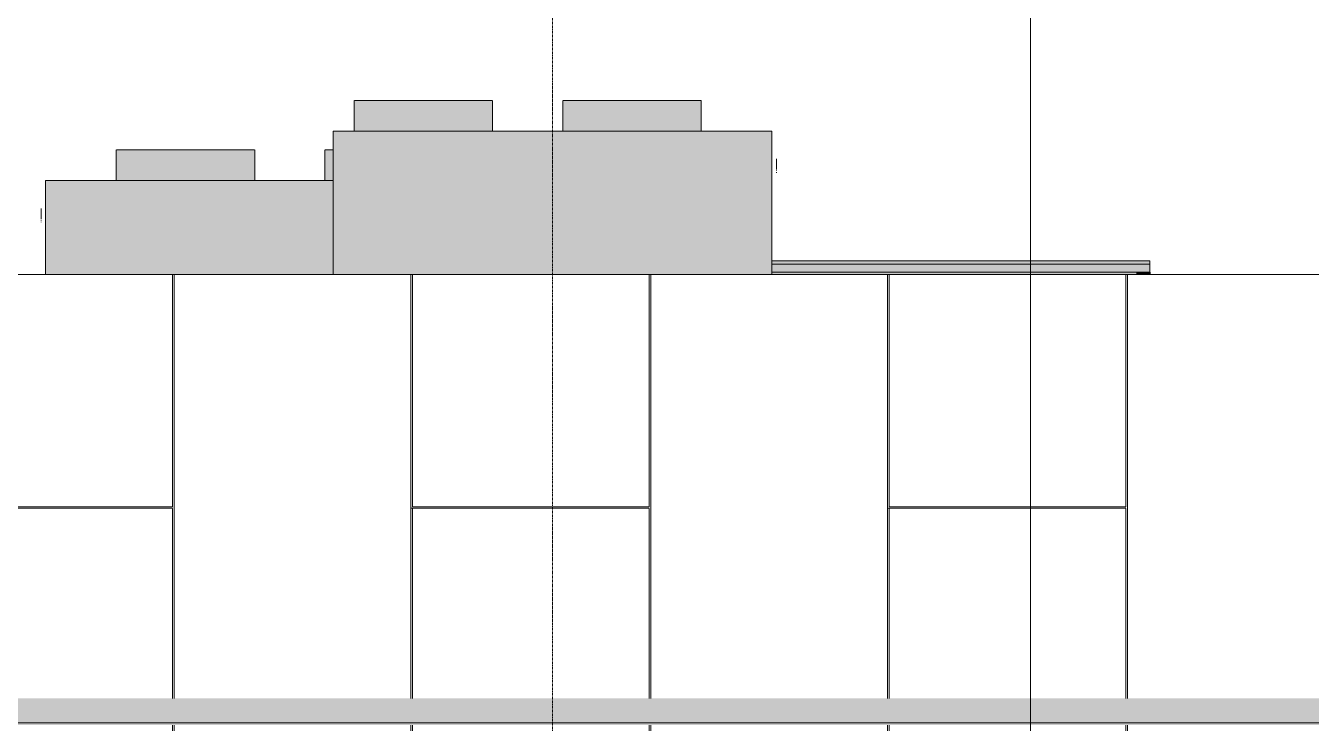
# Model space of a CAD drawing. Header units: inches. Extents: x 20426 to 81837, y -461 to 713.
# Drawn here: x 22447.6 to 22707.4, y 149.3 to 290.3 of the extents above; entities that cross this region are included whole.
import ezdxf

# ---------------------------------------------------------------- set-up
doc = ezdxf.new("R2010")
doc.units = ezdxf.units.IN
doc.header["$MEASUREMENT"] = 0
doc.linetypes.add('Grid Line 1_2_', pattern=[0.875, 0.5, -0.125, 0.125, -0.125])
for name, color, linetype, lineweight in [('A-ROOF', 132, 'Continuous', 13), ('A-WALL-PATT', 111, 'Continuous', 13), ('G-ANNO-SYMB', 111, 'Continuous', 9), ('G-IMPT', 8, 'Continuous', 9), ('L-SITE-WALL', 31, 'Continuous', 13), ('M-EQPM', 50, 'Continuous', 9), ('S-GRID', 1, 'Continuous', 9)]:
    doc.layers.add(name, color=color, linetype=linetype, lineweight=lineweight)

# ---------------------------------------------------------------- blocks, each defined once
blk = doc.blocks.new('Trane - 20-75 Ton Packaged Ind Rooftop DX Cooling Only and Extended Casing TAG_SXHLF20_ 0210035350 - PL_AS_HF001102-e2b63efd-16e1-40f1-8521-6466c1d8891c_dwg_Trane-SXHLF20-700801-Elevation - West')
at = {"layer": 'G-IMPT'}
for points in [[(22515.4, 269), (22527.92, 269), (22527.92, 275.2), (22513.99, 275.2), (22513.99, 269), (22514.46, 269)], [(22541.38, 269), (22541.86, 269), (22541.86, 275.2), (22527.92, 275.2), (22527.92, 269), (22540.45, 269)], [(22567.53, 269), (22570.1, 269), (22570.1, 275.2), (22556.17, 275.2), (22556.17, 269), (22565.05, 269)], [(22582.63, 269), (22584.04, 269), (22584.04, 275.2), (22570.1, 275.2), (22570.1, 269), (22581.27, 269)], [(22598.37, 240), (22598.37, 269), (22509.73, 269), (22509.73, 240), (22569.17, 240)]]:
    blk.add_hatch(color=256, dxfattribs=at).paths.add_polyline_path(points, flags=0)
for p, q in [((22513.93, 275.2), (22513.93, 269)), ((22527.92, 275.2), (22513.99, 275.2)), ((22541.86, 275.2), (22527.92, 275.2)), ((22541.92, 269), (22541.92, 275.2)), ((22556.11, 275.2), (22556.11, 269)), ((22570.1, 275.2), (22556.17, 275.2)), ((22584.04, 275.2), (22570.1, 275.2)), ((22584.1, 269), (22584.1, 275.2)), ((22509.73, 269), (22598.37, 269)), ((22509.73, 269), (22509.73, 240)), ((22598.37, 269), (22598.37, 240))]:
    blk.add_line(p, q, dxfattribs=at)
blk = doc.blocks.new('Trane - 20-75 Ton Packaged Ind Rooftop DX Cooling Only and Extended Casing TAG_SXHLF20_ 0210035350 - PL_AS_HF001102-e2b63efd-16e1-40f1-8521-6466c1d8891c_dwg_TRANEBIMLOGO-700802-Elevation - West')
at = {"layer": 'G-IMPT'}
for p, q in [((22599.26, 263.39), (22599.26, 261.49)), ((22599.26, 263.04), (22599.26, 263.29)), ((22599.26, 262.07), (22599.26, 263.28)), ((22599.26, 263.28), (22599.26, 261.24)), ((22599.26, 263.28), (22599.26, 262.62)), ((22599.26, 262.62), (22599.26, 263.28)), ((22599.26, 261.24), (22599.26, 263.28)), ((22599.26, 263.28), (22599.26, 262.32)), ((22599.26, 262.32), (22599.26, 263.28)), ((22599.26, 262.71), (22599.26, 263.28)), ((22599.26, 263.28), (22599.26, 261.24)), ((22599.26, 262.68), (22599.26, 262.93)), ((22599.26, 262.52), (22599.26, 262.76)), ((22599.26, 262.52), (22599.26, 262.76)), ((22599.26, 262.54), (22599.26, 262.71)), ((22599.26, 262.62), (22599.26, 261.24)), ((22599.26, 261.24), (22599.26, 262.62)), ((22599.26, 262.32), (22599.26, 262.57)), ((22599.26, 261.99), (22599.26, 262.54)), ((22599.26, 261.96), (22599.26, 262.21)), ((22599.26, 261.24), (22599.26, 262.14)), ((22599.26, 262.14), (22599.26, 261.24)), ((22599.26, 261.82), (22599.26, 261.99)), ((22599.26, 261.6), (22599.26, 261.85)), ((22599.26, 261.24), (22599.26, 261.82)), ((22599.26, 261.24), (22599.26, 261.6)), ((22599.26, 261.6), (22599.26, 261.24))]:
    blk.add_line(p, q, dxfattribs=at)
at = {"layer": 'G-IMPT', "flags": 128}
for points in [[(22599.26, 263.29), (22599.26, 263.34), (22599.26, 263.39)], [(22599.26, 263.28), (22599.26, 261.49), (22599.26, 263.28)], [(22599.26, 263.28), (22599.26, 261.46), (22599.26, 262.07)], [(22599.26, 262.93), (22599.26, 262.98), (22599.26, 263.04)], [(22599.26, 262.57), (22599.26, 262.62), (22599.26, 262.68)], [(22599.26, 262.06), (22599.26, 262.65), (22599.26, 262.06)], [(22599.26, 262.21), (22599.26, 262.26), (22599.26, 262.32)], [(22599.26, 261.85), (22599.26, 261.9), (22599.26, 261.96)], [(22599.26, 261.24), (22599.26, 261.88), (22599.26, 261.24)], [(22599.26, 261.49), (22599.26, 261.54), (22599.26, 261.6)]]:
    blk.add_lwpolyline(points, dxfattribs=at)
for points in [[(22599.26, 262.74), (22599.26, 262.8), (22599.26, 262.87)], [(22599.26, 262.38), (22599.26, 262.44), (22599.26, 262.51)], [(22599.26, 262.02), (22599.26, 262.08), (22599.26, 262.15)], [(22599.26, 261.66), (22599.26, 261.72), (22599.26, 261.79)], [(22599.26, 261.31), (22599.26, 261.36), (22599.26, 261.42)], [(22599.26, 260.95), (22599.26, 261), (22599.26, 261.06)], [(22599.26, 260.6), (22599.26, 260.64), (22599.26, 260.69)]]:
    blk.add_lwpolyline(points, close=True, dxfattribs=at)
blk = doc.blocks.new('Trane - 20-75 Ton Packaged Ind Rooftop DX Cooling Only and Extended Casing TAG_SXHLF20_ 0210035350 - PL_AS_HF001102-e2b63efd-16e1-40f1-8521-6466c1d8891c_dwg-700800-Elevation - West')
for name in ['Trane - 20-75 Ton Packaged Ind Rooftop DX Cooling Only and Extended Casing TAG_SXHLF20_ 0210035350 - PL_AS_HF001102-e2b63efd-16e1-40f1-8521-6466c1d8891c_dwg_Trane-SXHLF20-700801-Elevation - West', 'Trane - 20-75 Ton Packaged Ind Rooftop DX Cooling Only and Extended Casing TAG_SXHLF20_ 0210035350 - PL_AS_HF001102-e2b63efd-16e1-40f1-8521-6466c1d8891c_dwg_TRANEBIMLOGO-700802-Elevation - West']:
    blk.add_blockref(name, (0, 0))
blk = doc.blocks.new('Trane - 20-75 Ton Packaged Ind Rooftop DX Cooling Only and Extended Casing TAG_SXHLF20_ 0210035350 - SXHLF20-700809-Elevation - West')
blk.add_blockref('Trane - 20-75 Ton Packaged Ind Rooftop DX Cooling Only and Extended Casing TAG_SXHLF20_ 0210035350 - PL_AS_HF001102-e2b63efd-16e1-40f1-8521-6466c1d8891c_dwg-700800-Elevation - West', (0, 0))
blk = doc.blocks.new('Trane - 20-75 Ton Packaged Ind Rooftop DX Cooling Only and Extended Casing TAG_SXHLF20_ 0210035350 - PL_AS_HF001102-e2b63efd-16e1-40f1-8521-6466c1d8891c_dwg_Trane-SXHLF20-V24-Elevation - West')
at = {"layer": 'G-IMPT'}
for points in [[(22474.8, 259), (22479.86, 259), (22479.86, 265.2), (22465.93, 265.2), (22465.93, 259), (22472.49, 259)], [(22484.92, 259), (22493.8, 259), (22493.8, 265.2), (22479.86, 265.2), (22479.86, 259), (22482.43, 259)], [(22509.51, 259), (22509.73, 259), (22509.73, 265.2), (22508.11, 265.2), (22508.11, 259), (22508.58, 259)], [(22452.96, 240), (22509.73, 240), (22509.73, 259), (22451.59, 259), (22451.59, 240)]]:
    blk.add_hatch(color=256, dxfattribs=at).paths.add_polyline_path(points, flags=0)
for p, q in [((22465.87, 265.2), (22465.87, 259)), ((22479.86, 265.2), (22465.93, 265.2)), ((22493.8, 265.2), (22479.86, 265.2)), ((22493.85, 259), (22493.85, 265.2)), ((22508.05, 265.2), (22508.05, 259)), ((22509.7, 265.2), (22508.11, 265.2)), ((22451.59, 259), (22509.73, 259)), ((22451.59, 240), (22451.59, 259))]:
    blk.add_line(p, q, dxfattribs=at)
blk = doc.blocks.new('Trane - 20-75 Ton Packaged Ind Rooftop DX Cooling Only and Extended Casing TAG_SXHLF20_ 0210035350 - PL_AS_HF001102-e2b63efd-16e1-40f1-8521-6466c1d8891c_dwg-V25-Elevation - West')
blk.add_blockref('Trane - 20-75 Ton Packaged Ind Rooftop DX Cooling Only and Extended Casing TAG_SXHLF20_ 0210035350 - PL_AS_HF001102-e2b63efd-16e1-40f1-8521-6466c1d8891c_dwg_Trane-SXHLF20-V24-Elevation - West', (0, 0))
at = {"extrusion": (0, 0, -1)}
blk.add_blockref('Trane - 20-75 Ton Packaged Ind Rooftop DX Cooling Only and Extended Casing TAG_SXHLF20_ 0210035350 - PL_AS_HF001102-e2b63efd-16e1-40f1-8521-6466c1d8891c_dwg_TRANEBIMLOGO-700802-Elevation - West', (-45049.96, -10), dxfattribs=at)
blk = doc.blocks.new('Trane - 20-75 Ton Packaged Ind Rooftop DX Cooling Only and Extended Casing TAG_SXHLF20_ 0210035350 - SXHLF20-V26-Elevation - West')
blk.add_blockref('Trane - 20-75 Ton Packaged Ind Rooftop DX Cooling Only and Extended Casing TAG_SXHLF20_ 0210035350 - PL_AS_HF001102-e2b63efd-16e1-40f1-8521-6466c1d8891c_dwg-V25-Elevation - West', (0, 0))
blk = doc.blocks.new('Trane - Packaged Voyager Rooftop System 12_5-25 Ton Gas-Electric Packaged Unit TAG_YHD300_ 1008114931 - PL_AY4V000072-0a482d62-fa2d-4e4c-a01b-d2dd38fd3219_dwg_Trane-YHD300-691629-Elevation - West')
at = {"layer": 'G-IMPT'}
for points in [[(22674.74, 242.12), (22674.74, 242.75), (22598.37, 242.75), (22598.37, 242.12), (22666, 242.12)], [(22674.74, 240.5), (22674.74, 242.12), (22598.37, 242.12), (22598.37, 240.5), (22672.11, 240.5)], [(22666, 240), (22672.11, 240), (22672.11, 240.5), (22598.37, 240.5), (22598.37, 240), (22646.63, 240)], [(22672.74, 240), (22672.74, 240.5), (22672.11, 240.5), (22672.11, 240)], [(22672.74, 240), (22674.74, 240), (22674.74, 240.5), (22672.74, 240.5)], [(22674.74, 240), (22674.77, 240), (22674.74, 240.5)]]:
    blk.add_hatch(color=256, dxfattribs=at).paths.add_polyline_path(points, flags=0)
for p, q in [((22674.74, 242.75), (22598.37, 242.75)), ((22674.74, 242.12), (22598.37, 242.12)), ((22674.74, 242.75), (22674.74, 242.12)), ((22674.74, 240.5), (22674.74, 242.12)), ((22598.37, 240.5), (22672.11, 240.5)), ((22672.11, 240.5), (22674.74, 240.5)), ((22672.11, 240.5), (22672.11, 240)), ((22674.74, 240.5), (22672.74, 240.5)), ((22672.74, 240.5), (22672.74, 240)), ((22674.74, 240.5), (22674.74, 240)), ((22674.77, 240), (22674.77, 240.5))]:
    blk.add_line(p, q, dxfattribs=at)
blk = doc.blocks.new('Trane - Packaged Voyager Rooftop System 12_5-25 Ton Gas-Electric Packaged Unit TAG_YHD300_ 1008114931 - PL_AY4V000072-0a482d62-fa2d-4e4c-a01b-d2dd38fd3219_dwg-691626-Elevation - West')
blk.add_blockref('Trane - Packaged Voyager Rooftop System 12_5-25 Ton Gas-Electric Packaged Unit TAG_YHD300_ 1008114931 - PL_AY4V000072-0a482d62-fa2d-4e4c-a01b-d2dd38fd3219_dwg_Trane-YHD300-691629-Elevation - West', (0, 0))
blk = doc.blocks.new('Trane - Packaged Voyager Rooftop System 12_5-25 Ton Gas-Electric Packaged Unit TAG_YHD300_ 1008114931 - YHD300-691637-Elevation - West')
blk.add_blockref('Trane - Packaged Voyager Rooftop System 12_5-25 Ton Gas-Electric Packaged Unit TAG_YHD300_ 1008114931 - PL_AY4V000072-0a482d62-fa2d-4e4c-a01b-d2dd38fd3219_dwg-691626-Elevation - West', (0, 0))

msp = doc.modelspace()

# ---------------------------------------------------------------- hatches: boundary and pattern name
at = {"layer": 'A-ROOF'}
for points in [[(22370.63, 149.36), (22844.63, 149.36), (22844.63, 154.91), (22772.55, 154.91), (22772.55, 154.3), (22335.55, 154.3), (22335.55, 184.22), (21128.55, 184.24), (21128.55, 152.41), (22370.63, 152.41), (22370.63, 151.44)], [(22840.3, 148.89), (22844.63, 148.89), (22844.63, 149.36), (22370.63, 149.36), (22370.65, 148.89), (22820.93, 148.89)]]:
    msp.add_hatch(color=256, dxfattribs=at).paths.add_polyline_path(points, flags=0)
at = {"layer": 'A-WALL-PATT', "lineweight": 9}
h = msp.add_hatch(dxfattribs=at)
h.set_pattern_fill('FP_2', color=256, style=0, pattern_type=2)
h.set_pattern_definition([(90, (22862.49, 0.33), (96.333, -6e-15), [96, -0.333]), (90, (22814.66, 0.33), (96.333, -6e-15), [96, -0.333]), (0, (22766.49, 48.33), (0, -96.333), [47.833, -48.5]), (0, (22766.49, 48.67), (0, -96.333), [47.833, -48.5]), (0, (22814.49, 0), (0, -96.333), [48, -48.333]), (0, (22814.66, 0.33), (0, -96.333), [47.833, -48.5]), (90, (22862.82, 48.67), (96.333, -6e-15), [47.667, -48.666]), (90, (22814.32, 48.67), (96.333, -6e-15), [47.667, -48.666]), (90, (22862.82, 0), (96.333, -6e-15), [48.333, -48]), (90, (22814.32, 0), (96.333, -6e-15), [48.333, -48])])
h.paths.add_polyline_path([(22414.23, 0), (22473.75, 0), (22473.75, 144), (22490.38, 144), (22490.38, 148.89), (22468.44, 148.89), (22468.41, 140.96), (22468.19, 140.83), (22467.61, 140.83), (22467.61, 140.77), (22466.63, 140.77), (22466.42, 140.89), (22466.38, 141.08), (22466.38, 148.89), (22444.44, 148.89), (22444.41, 140.96), (22444.19, 140.83), (22443.61, 140.83), (22443.61, 140.77), (22442.63, 140.77), (22442.42, 140.89), (22442.38, 141.08), (22442.38, 148.89), (22420.44, 148.89), (22420.41, 140.96), (22420.19, 140.83), (22419.61, 140.83), (22419.61, 140.77), (22418.63, 140.77), (22418.42, 140.89), (22418.38, 141.08), (22418.38, 148.89), (22396.44, 148.89), (22396.41, 140.96), (22396.19, 140.83), (22395.61, 140.83), (22395.61, 140.77), (22394.63, 140.77), (22394.42, 140.89), (22394.38, 141.08), (22394.38, 148.89), (22372.44, 148.89), (22372.41, 140.96), (22372.19, 140.83), (22371.61, 140.83), (22371.61, 140.77), (22370.63, 140.77), (22370.42, 140.89), (22370.38, 141.08), (22370.38, 151.93), (22348.44, 151.93), (22348.41, 143.95), (22348.19, 143.83), (22347.61, 143.83), (22347.61, 143.77), (22346.63, 143.77), (22346.42, 143.89), (22346.38, 144.08), (22346.38, 151.93), (22335.55, 151.93), (22335.55, 0), (22336.76, 0)], flags=0)
h.paths.add_polyline_path([(22730.38, 144), (22730.38, 148.89), (22708.44, 148.89), (22708.44, 144), (22728.94, 144)], flags=0)
h.paths.add_polyline_path([(22757.99, 144), (22760.43, 144), (22760.43, 148.89), (22756.44, 148.89), (22756.44, 144)], flags=0)
h.paths.add_polyline_path([(22732.44, 144), (22754.38, 144), (22754.38, 148.89), (22732.44, 148.89), (22732.44, 146.75)], flags=0)
h.paths.add_polyline_path([(22492.44, 144), (22514.38, 144), (22514.38, 148.89), (22492.44, 148.89), (22492.44, 148.58)], flags=0)
h.paths.add_polyline_path([(22516.44, 144), (22538.38, 144), (22538.38, 148.89), (22516.44, 148.89), (22516.44, 148.58)], flags=0)
h.paths.add_polyline_path([(22549.13, 144), (22562.38, 144), (22562.38, 148.89), (22540.44, 148.89), (22540.44, 144), (22545.03, 144)], flags=0)
h.paths.add_polyline_path([(22564.44, 144), (22586.38, 144), (22586.38, 148.89), (22564.44, 148.89), (22564.44, 148.58)], flags=0)
h.paths.add_polyline_path([(22706.38, 144), (22706.38, 148.89), (22684.44, 148.89), (22684.44, 144), (22704.73, 144)], flags=0)
h.paths.add_polyline_path([(22588.44, 144), (22610.38, 144), (22610.38, 148.89), (22588.44, 148.89), (22588.44, 148.58)], flags=0)
h.paths.add_polyline_path([(22612.44, 144), (22634.38, 144), (22634.38, 148.89), (22612.44, 148.89), (22612.44, 148.58)], flags=0)
h.paths.add_polyline_path([(22636.44, 144), (22658.38, 144), (22658.38, 148.89), (22636.44, 148.89), (22636.44, 148.58)], flags=0)
h.paths.add_polyline_path([(22660.44, 144), (22682.38, 144), (22682.38, 148.89), (22660.44, 148.89), (22660.44, 148.58)], flags=0)
h.paths.add_polyline_path([(22756.41, 148.7), (22756.32, 148.8), (22756.32, 148.76)], flags=0)
h.paths.add_polyline_path([(22732.41, 148.7), (22732.32, 148.8), (22732.32, 148.76)], flags=0)
h.paths.add_polyline_path([(22684.41, 148.7), (22684.32, 148.8), (22684.32, 148.76)], flags=0)
h.paths.add_polyline_path([(22660.41, 148.7), (22660.32, 148.8), (22660.32, 148.76)], flags=0)
h.paths.add_polyline_path([(22708.41, 148.7), (22708.32, 148.8), (22708.32, 148.76)], flags=0)
h.paths.add_polyline_path([(22588.41, 148.7), (22588.32, 148.8), (22588.32, 148.76)], flags=0)
h.paths.add_polyline_path([(22636.41, 148.7), (22636.32, 148.8), (22636.32, 148.76)], flags=0)
h.paths.add_polyline_path([(22612.41, 148.7), (22612.32, 148.8), (22612.32, 148.76)], flags=0)
h.paths.add_polyline_path([(22564.41, 148.7), (22564.32, 148.8), (22564.32, 148.75)], flags=0)
h.paths.add_polyline_path([(22516.41, 148.7), (22516.32, 148.8), (22516.32, 148.76)], flags=0)
h.paths.add_polyline_path([(22540.41, 148.7), (22540.32, 148.8), (22540.32, 148.76)], flags=0)
h.paths.add_polyline_path([(22492.41, 148.7), (22492.32, 148.8), (22492.32, 148.76)], flags=0)
h.paths.add_polyline_path([(22420.41, 148.7), (22420.32, 148.8), (22420.32, 148.76)], flags=0)
h.paths.add_polyline_path([(22444.41, 148.7), (22444.32, 148.8), (22444.32, 148.76)], flags=0)
h.paths.add_polyline_path([(22396.41, 148.7), (22396.32, 148.8), (22396.32, 148.76)], flags=0)
h.paths.add_polyline_path([(22468.41, 148.7), (22468.32, 148.8), (22468.32, 148.76)], flags=0)
h.paths.add_polyline_path([(22372.41, 148.7), (22372.32, 148.8), (22372.32, 148.76)], flags=0)
h.paths.add_polyline_path([(22348.41, 151.7), (22348.32, 151.79), (22348.32, 151.75)], flags=0)
h.paths.add_polyline_path([(22760.43, 154.3), (22760.43, 240), (22335.55, 240), (22335.55, 154.3), (22757.99, 154.3)], flags=0)

# ---------------------------------------------------------------- linework, layer by layer
at = {"layer": 'A-ROOF'}
msp.add_line((22370.63, 149.36), (22844.63, 149.36), dxfattribs=at)
at = {"layer": 'G-ANNO-SYMB'}
msp.add_line((22650.59, 545.16), (22650.59, -54.82), dxfattribs=at)
at = {"layer": 'L-SITE-WALL'}
msp.add_line((22772.55, 240), (22335.55, 240), dxfattribs=at)
at = {"layer": 'S-GRID', "linetype": 'Grid Line 1_2_'}
msp.add_line((22554.05, -132), (22554.05, 648.66), dxfattribs=at)

# ---------------------------------------------------------------- block references
at = {"layer": 'M-EQPM'}
for name in ['Trane - 20-75 Ton Packaged Ind Rooftop DX Cooling Only and Extended Casing TAG_SXHLF20_ 0210035350 - SXHLF20-700809-Elevation - West', 'Trane - 20-75 Ton Packaged Ind Rooftop DX Cooling Only and Extended Casing TAG_SXHLF20_ 0210035350 - SXHLF20-V26-Elevation - West', 'Trane - Packaged Voyager Rooftop System 12_5-25 Ton Gas-Electric Packaged Unit TAG_YHD300_ 1008114931 - YHD300-691637-Elevation - West']:
    msp.add_blockref(name, (0, 0), dxfattribs=at)

doc.saveas('drawing.dxf')
